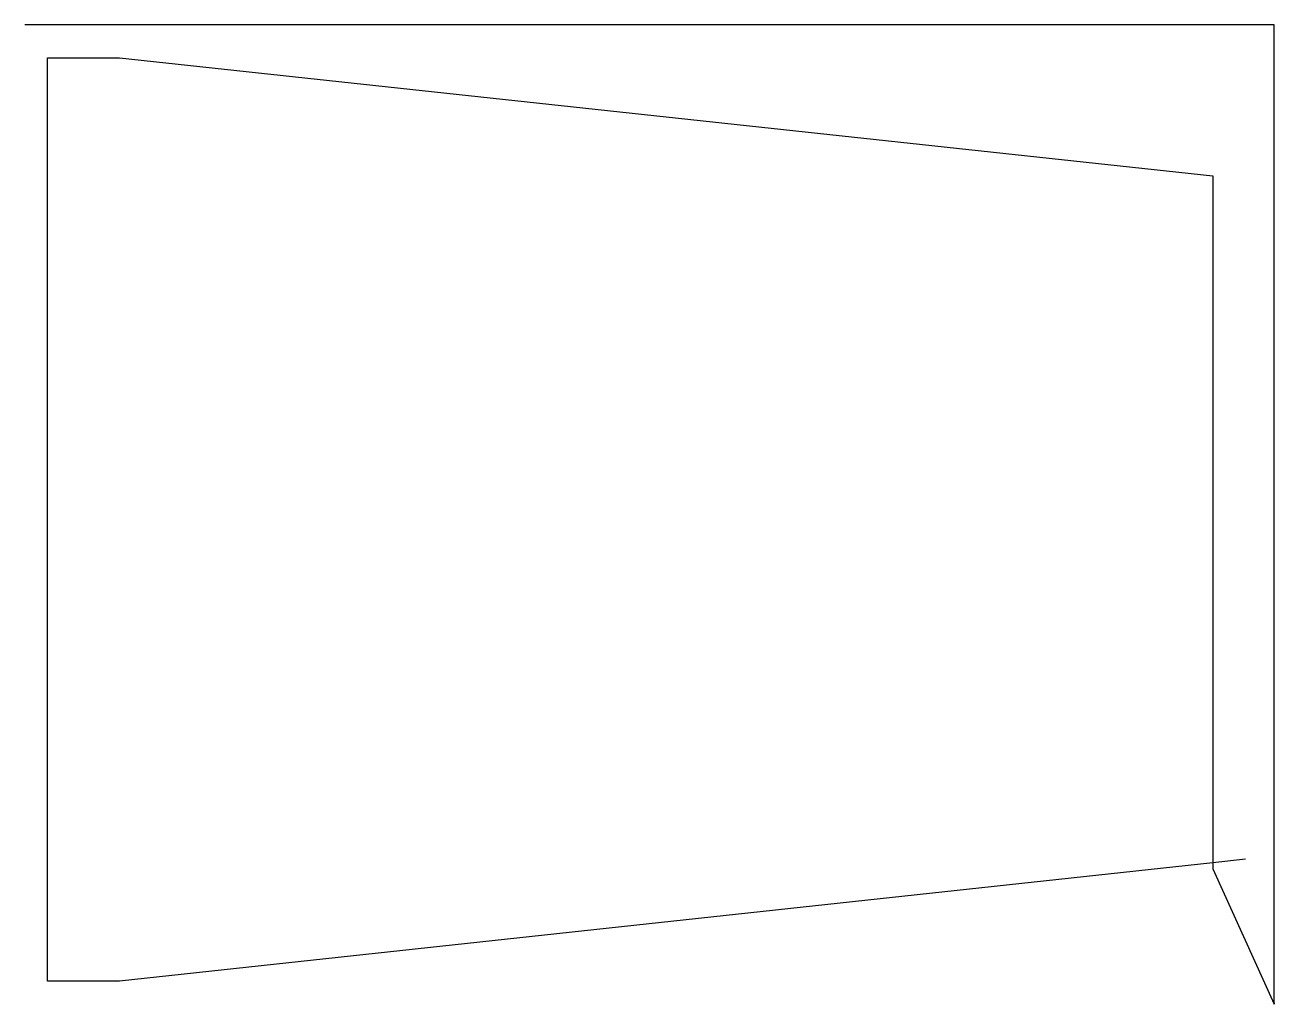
# Model space of a CAD drawing. Header units: metres. Extents: x 747 to 1804, y 0 to 829.
import ezdxf

# ---------------------------------------------------------------- set-up
doc = ezdxf.new("R2010")
doc.units = ezdxf.units.M

msp = doc.modelspace()

# ---------------------------------------------------------------- linework, layer by layer
at = {"layer": 'TOOL_0'}
for p, q in [((747.939, 828.555), (746.939, 828.555)), ((1804.484, 828.555), (747.939, 828.555)), ((1804.484, 0.999), (1804.484, 828.555)), ((766.062, 19.374), (766.062, 800.874)), ((766.062, 800.874), (826.852, 800.874)), ((826.852, 800.874), (1752.562, 700.797)), ((1752.562, 700.797), (1752.562, 119.45)), ((1752.562, 119.451), (826.852, 19.374)), ((1780.4, 122.461), (1752.562, 119.451)), ((1752.562, 119.45), (1752.562, 114.45)), ((1752.562, 114.45), (1804.484, -0.001)), ((826.852, 19.374), (766.062, 19.374)), ((1804.484, -0.001), (1804.484, 0.999)), ((1804.484, 0.999), (1804.484, -0.001)), ((1804.484, -0.001), (1804.484, 0.999))]:
    msp.add_line(p, q, dxfattribs=at)

doc.saveas('drawing.dxf')
